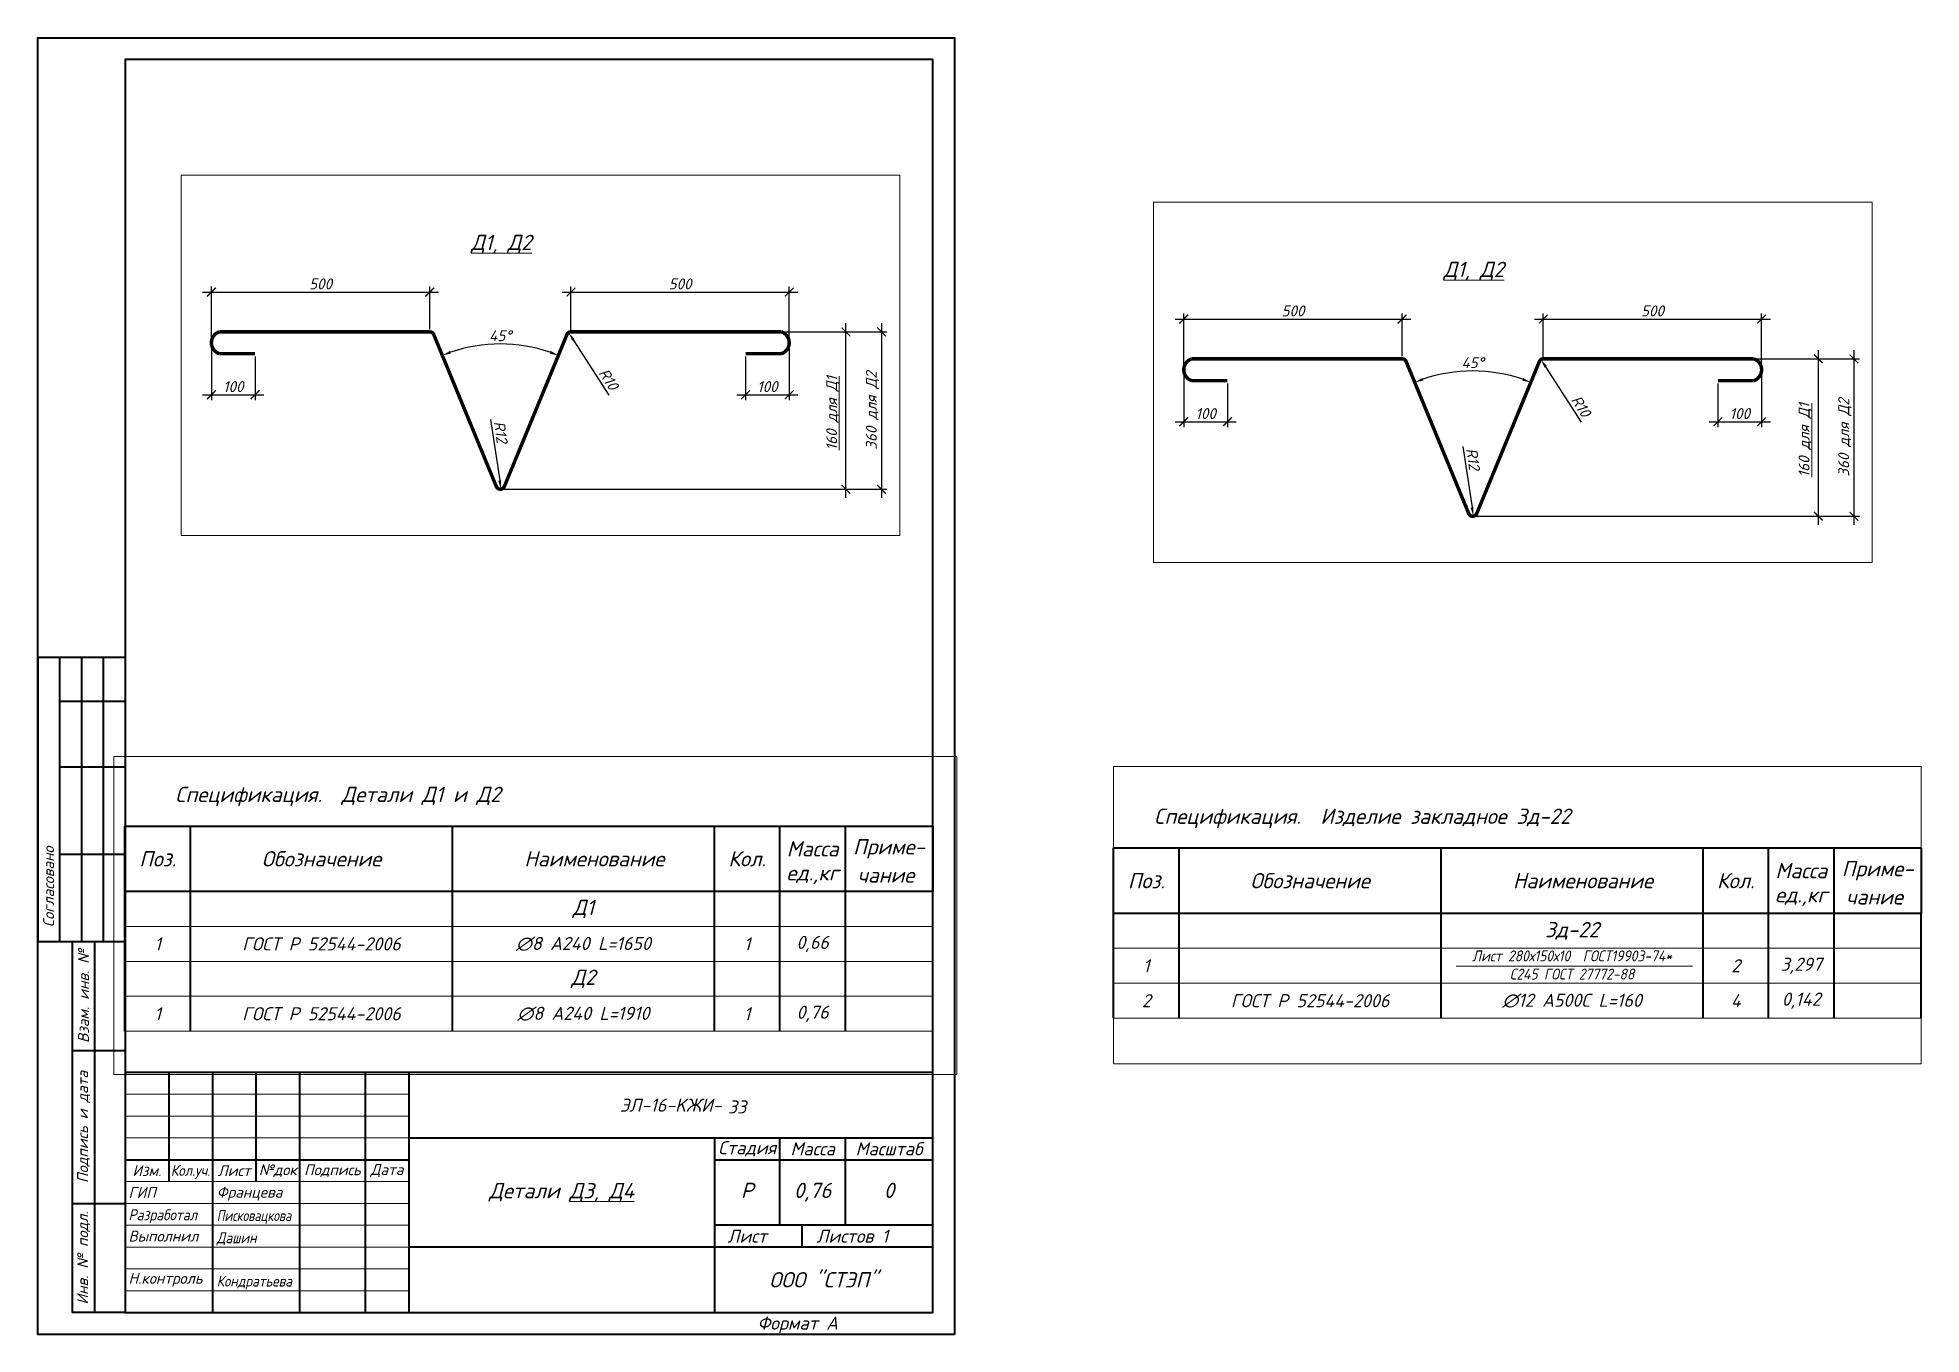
# Paper-space layout 'Д1 Д2' of a CAD drawing. Header units: millimetres. Extents: x -20 to 412, y -7 to 290.
# The model-space entities are those that its viewports show. They can reach past a viewport. Long polylines and large blocks are cut down to what shows.
import ezdxf
from ezdxf.enums import TextEntityAlignment as Align

# ---------------------------------------------------------------- set-up
doc = ezdxf.new("R2010")
doc.units = ezdxf.units.MM
doc.header["$PDMODE"] = 3
doc.layers.get('0').update_dxf_attribs({"lineweight": 5})
doc.layers.get('Defpoints').update_dxf_attribs({"lineweight": 0})
for name, color, linetype, lineweight in [('#Dimensions', 7, 'Continuous', 9), ('#Арматура', 152, 'Continuous', 30), ('k_ Выноски', 40, 'Continuous', 13), ('k_ Размеры', 7, 'Continuous', 15), ('k_ Рамка', 252, 'Continuous', 40)]:
    doc.layers.add(name, color=color, linetype=linetype, lineweight=lineweight)
doc.layers.add('NoPrint', color=18, linetype='Continuous', plot=False)
doc.styles.add('STEP PR', font='isocpeui.ttf')
doc.dimstyles.new('SPDS', dxfattribs={"dimscale": 10, "dimtxt": 2.5, "dimasz": 2, "dimexe": 1.25, "dimexo": 0.625, "dimtad": 1, "dimdec": 0, "dimrnd": 0.001, "dimtxsty": 'STEP PR', "dimblk": 'ARCHTICK', "dimcen": 2.5, "dimdle": 2, "dimclrd": 256, "dimclre": 256, "dimclrt": 7, "dimadec": 0, "dimazin": 2, "dimtfac": 0.75, "dimtdec": 0, "dimtmove": 1, "dimatfit": 3, "dimfxl": 1, "dimtolj": 1, "dimarcsym": 1})

# ---------------------------------------------------------------- blocks, each defined once
blk = doc.blocks.new('*U611')
for p, q in [((5, -142), (5, -207)), ((10, -142), (10, -207)), ((15, -142), (15, -207)), ((5, -152), (20, -152)), ((5, -167), (20, -167)), ((5, -187), (20, -187)), ((13, -207), (13, -292)), ((8, -232), (20, -232)), ((30, -237), (30, -262)), ((40, -237), (40, -292)), ((50, -237), (50, -262)), ((60, -237), (60, -292)), ((75, -237), (75, -292)), ((85, -237), (85, -277)), ((155, -252), (155, -292)), ((170, -272), (170, -252)), ((185, -272), (185, -252)), ((20, -257), (85, -257)), ((155, -257), (205, -257)), ((8, -267), (20, -267)), ((85, -277), (85, -292))]:
    blk.add_line(p, q)
at = {"lineweight": 13}
for p, q in [((20, -242), (85, -242)), ((20, -247), (85, -247)), ((20, -252), (85, -252)), ((20, -262), (85, -262)), ((20, -267), (85, -267)), ((20, -272), (85, -272)), ((20, -277), (85, -277)), ((20, -282), (85, -282)), ((20, -287), (85, -287))]:
    blk.add_line(p, q, dxfattribs=at)
at = {"extrusion": (-1, 0, 0)}
blk.add_line((85, -252), (205, -252), dxfattribs=at)
at = {"linetype": 'Continuous'}
for p, q in [((205, -272), (155, -272)), ((175, -272), (175, -277))]:
    blk.add_line(p, q, dxfattribs=at)
for points in [[(210, -297), (0, -297), (0, 0), (210, 0)], [(20, -292), (205, -292), (205, -5), (20, -5)]]:
    blk.add_lwpolyline(points, close=True)
for points in [[(20, -142), (0, -142), (0, -207), (8, -207)], [(20, -292), (8, -292), (8, -207), (20, -207)], [(205, -237), (20, -237), (20, -292)], [(205, -277), (85, -277)]]:
    blk.add_lwpolyline(points)
at = {"style": 'STEP PR'}
blk.add_text('Р', height=3.5, dxfattribs=at).set_placement((162.5, -264.02), align=Align.MIDDLE_CENTER)
at = {"ltscale": 100, "char_height": 2.5, "attachment_point": 5, "rotation": 90, "style": 'STEP PR'}
for s, insert, width in [('Согласовано', (2.5, -194.5), 25), ('Взам. инв. №', (10.5, -219.5), 25), ('Подпись и дата', (10.5, -249.5), 35), ('Инв. № подл.', (10.5, -279.5), 25)]:
    blk.add_mtext(s, dxfattribs=dict(at, insert=insert, width=width))
at = {"attachment_point": 5, "style": 'STEP PR'}
for s, insert, char_height, width, line_spacing_factor in [('ЭЛ-16-KЖИ-', (145, -244.5), 3, 120, 1.2), ('ООО "СТЭП"', (180, -284.5), 3.5, 50, 1.071429)]:
    blk.add_mtext(s, dxfattribs=dict(at, insert=insert, char_height=char_height, width=width, line_spacing_factor=line_spacing_factor))
at = {"ltscale": 100, "style": 'STEP PR'}
for s, insert, char_height, width, attachment_point in [('Стадия', (162.5, -254.5), 3, 15, 5), ('Масса', (177.5, -254.5), 3, 15, 5), ('Масштаб', (195, -254.5), 3, 20, 5), ('Изм.', (25, -259.5), 2.5, 10, 5), ('{\\W0.9;Кол.уч.}', (35, -259.79), 2.5, 10, 5), ('Лист', (45, -259.5), 2.5, 10, 5), ('№док', (55, -259.5), 2.5, 10, 5), ('Подпись', (67.5, -259.5), 2.5, 15, 5), ('Дата', (80, -259.5), 2.5, 10, 5), ('Францева', (41.01, -264.77), 2.5, 18.9929, 4), ('ГИП', (20.8, -264.5), 2.5, 18.0984, 4), ('{\\W0.9;Разработал}', (20.8, -269.96), 2.5, 18.0984, 4), ('{\\W0.8;Писковацкова}', (41.01, -270.14), 2.5, 18.9929, 4), ('Выполнил', (20.8, -274.5), 2.5, 18.0984, 4), ('{\\W0.88;Дашин}', (41.01, -275.14), 2.5, 18.9929, 4), ('Лист', (162.5, -274.5), 3, 15, 5), ('Листов 1', (186.6, -274.5), 3, 25.3879, 5), ('Н.контроль', (20.8, -284.5), 2.5, 18.0984, 4), ('{\\W0.88;Кондратьева}', (41.01, -285.14), 2.5, 18.9929, 4)]:
    blk.add_mtext(s, dxfattribs=dict(at, insert=insert, char_height=char_height, width=width, attachment_point=attachment_point))
at = {"style": 'STEP PR'}
for tag, p in [('01', (158.62, -245.98)), ('ФОРМАТ', (164.85, -295.92))]:
    blk.add_attdef(tag, p, '', height=3, dxfattribs=at)
at = {"layer": 'NoPrint', "style": 'STEP PR'}
blk.add_text('0', height=3.5, dxfattribs=at).set_placement((195, -264.02), align=Align.MIDDLE_CENTER)
blk = doc.blocks.new('*U179')
for p, q in [((-18500, -1500), (0, -1500)), ((-18500, -3000), (-18500, -1500)), ((-17000, -3000), (-17000, -1500)), ((-11000, -3000), (-11000, -1500)), ((-5000, -3000), (-5000, -1500)), ((-3500, -3000), (-3500, -1500)), ((-2000, -3000), (-2000, -1500)), ((0, -1500), (0, -3000)), ((0, -3000), (-18500, -3000)), ((-18500, -5400), (-18500, -3000)), ((-17000, -5400), (-17000, -3000)), ((-11000, -5400), (-11000, -3000)), ((-5000, -5400), (-5000, -3000)), ((-3500, -5400), (-3500, -3000)), ((-2000, -5400), (-2000, -3000)), ((0, -5400), (0, -3000))]:
    blk.add_line(p, q)
at = {"color": 8, "lineweight": 20}
for p, q in [((0, -3800), (-18500, -3800)), ((0, -4600), (-18500, -4600)), ((0, -5400), (-18500, -5400))]:
    blk.add_line(p, q, dxfattribs=at)
at = {"style": 'STEP PR'}
for s, p in [('Приме-', (-1000, -2021.2)), ('Масса', (-2750, -2021.2)), ('Поз.', (-17750, -2250)), ('Обозначение', (-14000, -2250)), ('Наименование', (-7750, -2250)), ('Кол.', (-4250, -2250)), ('ед.,кг', (-2750, -2613.4)), ('чание', (-1073.2, -2621.9))]:
    blk.add_text(s, height=350, dxfattribs=at).set_placement(p, align=Align.MIDDLE)
at = {"style": 'STEP PR', "flags": 8}
blk.add_attdef('СПЕЦИФИКАЦИЯ', (-18462.6, -949.7), '', height=400, dxfattribs=at)
blk = doc.blocks.new('_ArchTick')
at = {"color": 0, "linetype": 'ByBlock', "const_width": 0.15}
blk.add_lwpolyline([(-0.5, -0.5), (0.5, 0.5)], dxfattribs=at)
blk = doc.blocks.new('*D301')
at = {"layer": '#Dimensions', "lineweight": -2, "transparency": 16777216}
for p, q in [((114277.3, 59030.2), (114817.4, 59030.2)), ((114297.3, 58920.4), (114297.3, 59042.7)), ((114797.4, 58945.4), (114797.4, 59042.7))]:
    blk.add_line(p, q, dxfattribs=at)
at = {"layer": 'Defpoints', "color": 0, "transparency": 16777216}
for p in [(114797.4, 59030.2), (114797.4, 58939.1), (114297.3, 58914.1)]:
    blk.add_point(p, dxfattribs=at)
at = {"layer": '#Dimensions', "lineweight": -2, "transparency": 16777216, "xscale": 20, "yscale": 20, "zscale": 20, "rotation": 180}
blk.add_blockref('_ArchTick', (114297.3, 59030.2), dxfattribs=at)
at = {"layer": '#Dimensions', "lineweight": -2, "transparency": 16777216, "xscale": 20, "yscale": 20, "zscale": 20}
blk.add_blockref('_ArchTick', (114797.4, 59030.2), dxfattribs=at)
at = {"layer": '#Dimensions', "color": 7, "transparency": 16777216, "insert": (114547.4, 59049), "char_height": 25, "attachment_point": 5, "style": 'STEP PR'}
blk.add_mtext('\\A1;500', dxfattribs=at)
blk = doc.blocks.new('*D302')
at = {"layer": '#Dimensions', "lineweight": -2, "transparency": 16777216}
for p, q in [((115100.8, 59030.2), (115640.8, 59030.2)), ((115120.8, 58935.5), (115120.8, 59042.7)), ((115620.8, 58920.4), (115620.8, 59042.7))]:
    blk.add_line(p, q, dxfattribs=at)
at = {"layer": 'Defpoints', "color": 0, "transparency": 16777216}
for p in [(115620.8, 59030.2), (115120.8, 58929.3), (115620.8, 58914.1)]:
    blk.add_point(p, dxfattribs=at)
at = {"layer": '#Dimensions', "lineweight": -2, "transparency": 16777216, "xscale": 20, "yscale": 20, "zscale": 20, "rotation": 180}
blk.add_blockref('_ArchTick', (115120.8, 59030.2), dxfattribs=at)
at = {"layer": '#Dimensions', "lineweight": -2, "transparency": 16777216, "xscale": 20, "yscale": 20, "zscale": 20}
blk.add_blockref('_ArchTick', (115620.8, 59030.2), dxfattribs=at)
at = {"layer": '#Dimensions', "color": 7, "transparency": 16777216, "insert": (115370.8, 59049), "char_height": 25, "attachment_point": 5, "style": 'STEP PR'}
blk.add_mtext('\\A1;500', dxfattribs=at)
blk = doc.blocks.new('*D303')
at = {"layer": '#Dimensions', "lineweight": -2, "transparency": 16777216}
for p, q in [((115609, 58939.1), (115763.2, 58939.1)), ((115750.7, 58558.6), (115750.7, 58959.1)), ((114965.4, 58578.6), (115763.2, 58578.6))]:
    blk.add_line(p, q, dxfattribs=at)
at = {"layer": 'Defpoints', "color": 0, "transparency": 16777216}
for p in [(115602.7, 58939.1), (115750.7, 58939.1), (114959.1, 58578.6)]:
    blk.add_point(p, dxfattribs=at)
at = {"layer": '#Dimensions', "lineweight": -2, "transparency": 16777216, "xscale": 20, "yscale": 20, "zscale": 20}
for p, rotation in [((115750.7, 58939.1), 90), ((115750.7, 58578.6), 270)]:
    blk.add_blockref('_ArchTick', p, dxfattribs=dict(at, rotation=rotation))
at = {"layer": '#Dimensions', "color": 7, "transparency": 16777216, "insert": (115720.6, 58752.8), "char_height": 25, "attachment_point": 5, "rotation": 90, "style": 'STEP PR'}
blk.add_mtext('\\A1;\\L160 для Д1', dxfattribs=at)
blk = doc.blocks.new('*D304')
at = {"layer": '#Dimensions', "lineweight": -2, "transparency": 16777216}
blk.add_arc((114959.1, 58562.5), 349, 70.9026, 109.1008, dxfattribs=at)
at = {"layer": '#Dimensions', "transparency": 16777216}
for points in [[(114846.1, 58889.2), (114843.8, 58895.4), (114826.2, 58885.2)], [(115074.5, 58895.4), (115072.1, 58889.2), (115092, 58885.2)]]:
    blk.add_solid(points, dxfattribs=at)
at = {"layer": 'Defpoints', "color": 0, "transparency": 16777216}
for p in [(114806.5, 58933), (115004.4, 58908.6), (115111.7, 58933), (114950, 58584.6), (114968.2, 58584.6)]:
    blk.add_point(p, dxfattribs=at)
at = {"layer": '#Dimensions', "color": 7, "transparency": 16777216, "insert": (114959.1, 58930.3), "char_height": 25, "attachment_point": 5, "rotation": 0.0017, "style": 'STEP PR'}
blk.add_mtext('\\A1;45°', dxfattribs=at)
blk = doc.blocks.new('*U206')
for p, q in [((-18500, -1500), (0, -1500)), ((-18500, -3000), (-18500, -1500)), ((-17000, -3000), (-17000, -1500)), ((-11000, -3000), (-11000, -1500)), ((-5000, -3000), (-5000, -1500)), ((-3500, -3000), (-3500, -1500)), ((-2000, -3000), (-2000, -1500)), ((0, -1500), (0, -3000)), ((0, -3000), (-18500, -3000)), ((-18500, -6200), (-18500, -3000)), ((-17000, -6200), (-17000, -3000)), ((-11000, -6200), (-11000, -3000)), ((-5000, -6200), (-5000, -3000)), ((-3500, -6200), (-3500, -3000)), ((-2000, -6200), (-2000, -3000)), ((0, -6200), (0, -3000))]:
    blk.add_line(p, q)
at = {"color": 8, "lineweight": 20}
for p, q in [((0, -3800), (-18500, -3800)), ((0, -4600), (-18500, -4600)), ((0, -5400), (-18500, -5400)), ((0, -6200), (-18500, -6200))]:
    blk.add_line(p, q, dxfattribs=at)
at = {"style": 'STEP PR'}
for s, p in [('Приме-', (-1000, -2021.2)), ('Масса', (-2750, -2021.2)), ('Поз.', (-17750, -2250)), ('Обозначение', (-14000, -2250)), ('Наименование', (-7750, -2250)), ('Кол.', (-4250, -2250)), ('ед.,кг', (-2750, -2613.4)), ('чание', (-1073.2, -2621.9))]:
    blk.add_text(s, height=350, dxfattribs=at).set_placement(p, align=Align.MIDDLE)
at = {"style": 'STEP PR', "flags": 8}
blk.add_attdef('СПЕЦИФИКАЦИЯ', (-18462.6, -949.7), '', height=400, dxfattribs=at)
blk = doc.blocks.new('*D305')
at = {"layer": '#Dimensions', "lineweight": -2, "transparency": 16777216}
blk.add_line((115208.6, 58794.2), (115126.4, 58920.8), dxfattribs=at)
at = {"layer": '#Dimensions', "transparency": 16777216}
blk.add_solid([(115129.2, 58922.6), (115123.6, 58918.9), (115115.5, 58937.5)], dxfattribs=at)
at = {"layer": 'Defpoints', "color": 0, "transparency": 16777216}
for p in [(115115.5, 58937.5), (115120.8, 58929.3)]:
    blk.add_point(p, dxfattribs=at)
at = {"layer": '#Dimensions', "color": 7, "transparency": 16777216, "insert": (115207.1, 58830.8), "char_height": 25, "attachment_point": 5, "rotation": 303.0008, "style": 'STEP PR'}
blk.add_mtext('\\A1;R10', dxfattribs=at)
blk = doc.blocks.new('*D306')
at = {"layer": '#Dimensions', "lineweight": -2, "transparency": 16777216}
for p, q in [((115620.8, 58907.9), (115620.8, 58782.6)), ((115520.7, 58882.9), (115520.7, 58782.6)), ((115500.7, 58795.1), (115640.8, 58795.1))]:
    blk.add_line(p, q, dxfattribs=at)
at = {"layer": 'Defpoints', "color": 0, "transparency": 16777216}
for p in [(115620.8, 58914.1), (115520.7, 58889.1), (115620.8, 58795.1)]:
    blk.add_point(p, dxfattribs=at)
at = {"layer": '#Dimensions', "lineweight": -2, "transparency": 16777216, "xscale": 20, "yscale": 20, "zscale": 20, "rotation": 180}
blk.add_blockref('_ArchTick', (115520.7, 58795.1), dxfattribs=at)
at = {"layer": '#Dimensions', "lineweight": -2, "transparency": 16777216, "xscale": 20, "yscale": 20, "zscale": 20}
blk.add_blockref('_ArchTick', (115620.8, 58795.1), dxfattribs=at)
at = {"layer": '#Dimensions', "color": 7, "transparency": 16777216, "insert": (115570.8, 58813.8), "char_height": 25, "attachment_point": 5, "style": 'STEP PR'}
blk.add_mtext('\\A1;100', dxfattribs=at)
blk = doc.blocks.new('*D307')
at = {"layer": '#Dimensions', "lineweight": -2, "transparency": 16777216}
blk.add_line((114936.8, 58738.7), (114957.6, 58598.4), dxfattribs=at)
at = {"layer": '#Dimensions', "transparency": 16777216}
blk.add_solid([(114960.9, 58598.9), (114954.3, 58598), (114960.6, 58578.7)], dxfattribs=at)
at = {"layer": 'Defpoints', "color": 0, "transparency": 16777216}
for p in [(114959.1, 58588.4), (114960.6, 58578.7)]:
    blk.add_point(p, dxfattribs=at)
at = {"layer": '#Dimensions', "color": 7, "transparency": 16777216, "insert": (114960, 58709.8), "char_height": 25, "attachment_point": 5, "rotation": 278.4504, "style": 'STEP PR'}
blk.add_mtext('\\A1;R12', dxfattribs=at)
blk = doc.blocks.new('*D309')
at = {"layer": '#Dimensions', "lineweight": -2, "transparency": 16777216}
for p, q in [((115609, 58939.1), (115844.6, 58939.1)), ((115832.1, 58959.1), (115832.1, 58558.6)), ((114965.4, 58578.6), (115844.6, 58578.6))]:
    blk.add_line(p, q, dxfattribs=at)
at = {"layer": 'Defpoints', "color": 0, "transparency": 16777216}
for p in [(115602.7, 58939.1), (114959.1, 58578.6), (115832.1, 58578.6)]:
    blk.add_point(p, dxfattribs=at)
at = {"layer": '#Dimensions', "lineweight": -2, "transparency": 16777216, "xscale": 20, "yscale": 20, "zscale": 20}
for p, rotation in [((115832.1, 58939.1), 90), ((115832.1, 58578.6), 270)]:
    blk.add_blockref('_ArchTick', p, dxfattribs=dict(at, rotation=rotation))
at = {"layer": '#Dimensions', "color": 7, "transparency": 16777216, "insert": (115811.5, 58758.8), "char_height": 25, "attachment_point": 5, "rotation": 90, "style": 'STEP PR'}
blk.add_mtext('\\A1;360 для Д2\\P', dxfattribs=at)
blk = doc.blocks.new('*D310')
at = {"layer": '#Dimensions', "lineweight": -2, "transparency": 16777216}
for p, q in [((114297.3, 58907.9), (114297.3, 58782.6)), ((114397.4, 58882.9), (114397.4, 58782.6)), ((114277.3, 58795.1), (114417.4, 58795.1))]:
    blk.add_line(p, q, dxfattribs=at)
at = {"layer": 'Defpoints', "color": 0, "transparency": 16777216}
for p in [(114297.3, 58914.1), (114397.4, 58889.1), (114397.4, 58795.1)]:
    blk.add_point(p, dxfattribs=at)
at = {"layer": '#Dimensions', "lineweight": -2, "transparency": 16777216, "xscale": 20, "yscale": 20, "zscale": 20, "rotation": 180}
blk.add_blockref('_ArchTick', (114297.3, 58795.1), dxfattribs=at)
at = {"layer": '#Dimensions', "lineweight": -2, "transparency": 16777216, "xscale": 20, "yscale": 20, "zscale": 20}
blk.add_blockref('_ArchTick', (114397.4, 58795.1), dxfattribs=at)
at = {"layer": '#Dimensions', "color": 7, "transparency": 16777216, "insert": (114347.4, 58813.8), "char_height": 25, "attachment_point": 5, "style": 'STEP PR'}
blk.add_mtext('\\A1;100', dxfattribs=at)

msp = doc.modelspace()

# ---------------------------------------------------------------- linework, layer by layer
at = {"layer": '#Арматура', "const_width": 8}
for points in [[(115602.72893, 58939.12745), (115120.80599, 58939.12745, 0.3039319964), (115111.69609, 58933.02628), (114968.2322, 58584.63469, -0.6681786379), (114950.02852, 58584.63469), (114806.54002, 58933.02628, 0.3039319964), (114797.43012, 58939.12745), (114315.38531, 58939.12745, 0.7226813284), (114315.38531, 58889.12745), (114397.38531, 58889.12745)], [(114315.38531, 58939.12745), (114797.45473, 58939.12745, -0.3039319964), (114806.56463, 58933.02628), (114950.02852, 58584.63469, 0.6681786379), (114968.2322, 58584.63469), (115111.7207, 58933.02628, -0.3039319964), (115120.8306, 58939.12745), (115602.72893, 58939.12745, -0.7226813284), (115602.72893, 58889.12745), (115520.72893, 58889.12745)]]:
    msp.add_lwpolyline(points, format="xyb", dxfattribs=at)
msp.add_lwpolyline([(28796.95683, 59592.94466), (34211.68809, 59592.94466)])

# ---------------------------------------------------------------- block references
at = {"layer": 'k_ Рамка'}
ref = msp.add_blockref('*U206', (135555.47735, 64185.93479), dxfattribs=at)
ref.add_attrib('СПЕЦИФИКАЦИЯ', '     Спецификация.  Детали Д1 и Д2', (117092.87163, 63236.19959), dxfattribs={"layer": '0', "height": 350, "style": 'STEP PR'})
ref = msp.add_blockref('*U179', (39450.03612, 63798.00462), dxfattribs=at)
ref.add_attrib('СПЕЦИФИКАЦИЯ', '    Спецификация.  Изделие закладное Зд-22', (20987.43041, 62848.26942), dxfattribs={"layer": '0', "height": 350, "style": 'STEP PR'})

# ---------------------------------------------------------------- texts
at = {"attachment_point": 5, "style": 'STEP PR'}
for s, insert, char_height, width in [('∅8 A240 L=1650', (127555.47735, 59986.19614), 300, 6000), ('0,66', (132805.47735, 59986.19614), 300, 1535.1078645), ('1', (117805.47735, 59986.19614), 300, 1535.1078645), ('ГОСТ Р 52544-2006', (121555.47735, 59986.19614), 300, 6000), ('1', (131305.47735, 59986.19614), 300, 1535.1078645), ('{\\W0.9;Лист 280х150х10  ГОСТ19903-74*\\PС245 ГОСТ 27772-88}', (31450.03612, 59616.32405), 250, 6000), ('3,297', (36700.03612, 59598.26597), 300, 1535.1078645), ('1', (21700.03612, 59598.26597), 300, 1535.1078645), ('2', (35200.03612, 59598.26597), 300, 1535.1078645), ('0,142', (36700.03612, 58798.26597), 300, 1535.1078645), ('2', (21700.03612, 58798.26597), 300, 1535.1078645), ('ГОСТ Р 52544-2006', (25450.03612, 58798.26597), 300, 6000), ('∅12 A500С L=160', (31450.03612, 58798.26597), 300, 6000), ('4', (35200.03612, 58798.26597), 300, 1535.1078645), ('∅8 A240 L=1910', (127555.47735, 58386.19614), 300, 6000), ('0,76', (132805.47735, 58386.19614), 300, 1535.1078645), ('1', (117805.47735, 58386.19614), 300, 1535.1078645), ('ГОСТ Р 52544-2006', (121555.47735, 58386.19614), 300, 6000), ('1', (131305.47735, 58386.19614), 300, 1535.1078645)]:
    msp.add_mtext(s, dxfattribs=dict(at, insert=insert, char_height=char_height, width=width))
at = {"layer": 'k_ Размеры', "insert": (114961.55633, 59139.97358), "char_height": 35, "width": 165.2115791, "attachment_point": 5, "style": 'STEP PR'}
msp.add_mtext('\\A1;{\\LД1, Д2}', dxfattribs=at)
at = {"layer": 'k_ Рамка', "char_height": 350, "width": 6000, "attachment_point": 5, "line_spacing_factor": 0.96, "style": 'STEP PR'}
for s, insert in [('{\\fISOCPEUR|b1|i1|c204|p34;Д1}', (127555.47735, 60785.93479)), ('{\\fISOCPEUR|b1|i1|c204|p34;Зд-22}', (31450.03612, 60398.00462)), ('{\\fISOCPEUR|b1|i1|c204|p34;Д2}', (127555.47735, 59185.93479))]:
    msp.add_mtext(s, dxfattribs=dict(at, insert=insert))

# ---------------------------------------------------------------- dimensions: what is measured, and where the dimension line sits
at = {"layer": '#Dimensions'}
for base, p1, p2, picture, middle in [((114797.43012, 59030.23627), (114297.31828, 58914.12745), (114797.43012, 58939.12745), '*D301', (114547.3742, 59048.98627)), ((115620.79597, 59030.23627), (115120.80599, 58929.27569), (115620.79597, 58914.12745), '*D302', (115370.80098, 59048.98627)), ((114397.38531, 58795.08427), (114297.31828, 58914.12745), (114397.38531, 58889.12745), '*D310', (114347.3518, 58813.83427)), ((115620.79597, 58795.08427), (115520.72893, 58889.12745), (115620.79597, 58914.12745), '*D306', (115570.76245, 58813.83427))]:
    dim = msp.add_linear_dim(base=base, p1=p1, p2=p2, dimstyle='SPDS', dxfattribs=at)
    dim.commit()
    dim.dimension.update_dxf_attribs({"geometry": picture, "text_midpoint": middle})
dim = msp.add_angular_dim_2l(base=(115004.43745, 58908.56868), line1=((115111.69609, 58933.02628), (114968.2322, 58584.63469)), line2=((114950.02852, 58584.63469), (114806.54002, 58933.02628)), dimstyle='SPDS', override={"dimsah": 1}, dxfattribs=at)
dim.commit()
dim.dimension.update_dxf_attribs({"geometry": '*D304', "text_midpoint": (114959.12003, 58930.27205)})
dim = msp.add_linear_dim(base=(115750.67725, 58939.12745), p1=(114959.13036, 58578.55304), p2=(115602.72893, 58939.12745), angle=90, text='%%U160 для Д1', dimstyle='SPDS', override={"dimrnd": 5}, dxfattribs=at)
dim.commit()
dim.dimension.update_dxf_attribs({"geometry": '*D303', "text_midpoint": (115741.80069, 58752.82552), "dimtype": 160})
dim = msp.add_linear_dim(base=(115832.11605, 58578.55304), p1=(115602.72893, 58939.12745), p2=(114959.13036, 58578.55304), angle=90, text='<> для Д2\\P', dimstyle='SPDS', override={"dimrnd": 5}, dxfattribs=at)
dim.commit()
dim.dimension.update_dxf_attribs({"geometry": '*D309', "text_midpoint": (115811.49105, 58758.84025)})
dim = msp.add_radius_dim(center=(115120.8306, 58929.27569), mpoint=(115115.46483, 58937.538), dimstyle='SPDS', override={"dimsah": 1}, dxfattribs=at)
dim.commit()
dim.dimension.update_dxf_attribs({"geometry": '*D305', "text_midpoint": (115191.4077, 58820.59987), "dimtype": 164})
dim = msp.add_radius_dim(center=(114959.13036, 58588.4048), mpoint=(114960.57811, 58578.65999), text='R12', dimstyle='SPDS', override={"dimsah": 1}, dxfattribs=at)
dim.commit()
dim.dimension.update_dxf_attribs({"geometry": '*D307', "text_midpoint": (114941.49763, 58707.09087), "dimtype": 164})

psp = doc.layouts.new('Д1 Д2')

# ---------------------------------------------------------------- block references
at = {"layer": 'k_ Рамка'}
ref = psp.add_blockref('*U611', (-19.74, 289.77), dxfattribs=at)
ref.add_attrib('ФОРМАТ', 'Формат А', (145.11, -6.15), dxfattribs={"layer": '0', "height": 3, "style": 'STEP PR'})

# ---------------------------------------------------------------- texts
at = {"layer": 'k_ Выноски', "attachment_point": 5, "line_spacing_factor": 0.96, "style": 'STEP PR'}
for s, insert, char_height, width in [('33', (140.45, 44.86), 3, 15), ('{\\fISOCPEUR|b1|i1|c204|p34;Детали \\LД3, Д4}', (100.26, 25.27), 3.5, 70), ('{\\fISOCPEUR|b1|i1|c204|p34;0,76}', (157.76, 25.33), 3.5, 15)]:
    psp.add_mtext(s, dxfattribs=dict(at, insert=insert, char_height=char_height, width=width))

# ---------------------------------------------------------------- viewports
at = {"layer": 'NoPrint', "color": 9, "true_color": 0xc9c9c9, "view_target_point": (-4143.67567, -7072.67989)}
for center, size, view_center_point, view_height, status in [((95.41, 217.04), (164.56, 82.5404), (119194.65666, 65958.31548), 825.4040089, 3), ((318.13, 210.86), (164.56, 82.5404), (119194.65666, 65958.31548), 825.4040089, 5), ((319.19, 88.76), (185, 68.0886), (34343.71179, 67827.86412), 6808.8634112, 4)]:
    psp.add_viewport(center=center, size=size, view_center_point=view_center_point, view_height=view_height, status=status, dxfattribs=at)
psp.add_viewport(center=(94.23, 88.71), size=(193.11, 72.8826), view_center_point=(130596.99084, 67709.62972), view_height=7288.2577059, dxfattribs=at)

doc.saveas('drawing.dxf')
